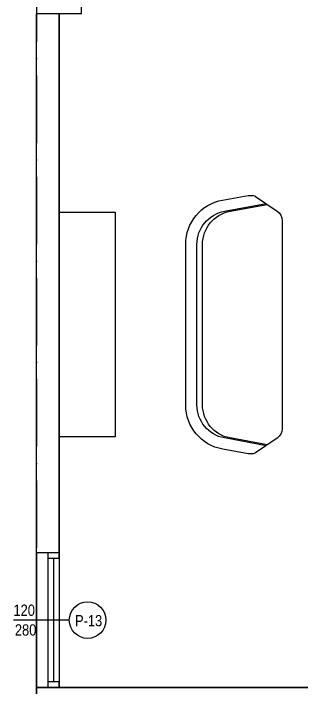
# Model space of a CAD drawing. Header units: millimetres. Extents: x 82776 to 137242, y 11666 to 27998.
# Drawn here: x 103086 to 103343, y 22512 to 23112 of the extents above; entities that cross this region are included whole.
import ezdxf

# ---------------------------------------------------------------- set-up
doc = ezdxf.new("R2010")
doc.units = ezdxf.units.MM
doc.linetypes.add('ACAD_ISO10W100', pattern=[18, 12, -3, 0, -3])
doc.layers.add('0_IFC_Area', color=100, linetype='Continuous', plot=False)
for name, color, linetype in [('0_IFC_Elevation_5', 252, 'Continuous'), ('0_IFC_Grid', 14, 'ACAD_ISO10W100'), ('0_IFC_Window_Text', 60, 'Continuous'), ('2_IFC_Wall', 130, 'Continuous'), ('3_IFC_Window', 136, 'Continuous'), ('6_IFC_Furniture', 35, 'Continuous')]:
    doc.layers.add(name, color=color, linetype=linetype)
doc.styles.add('ARIAL-NARROW', font='ARIALN.TTF')

# ---------------------------------------------------------------- blocks, each defined once
blk = doc.blocks.new('*U695')
blk.add_wipeout([(0, 0), (200, 0), (200, -50), (0, -50)]).dxf.layer = '6_IFC_Furniture'
at = {"layer": '6_IFC_Furniture', "transparency": 33554687}
blk.add_lwpolyline([(0, -50), (0, 0), (200, 0), (200, -50)], close=True, dxfattribs=at)
blk = doc.blocks.new('bdlobikltk1pl')
blk.add_wipeout([(-100.98, -81.62), (-114.13, -62.27), (-114.78, -60.93), (-115, -59.46), (-115, -57.95), (-115, -56.44), (-114.49, -53.15), (-110.89, -32.97), (-110.57, -31.39), (-110.13, -29.59), (-109.41, -27.21), (-108.85, -25.67), (-107.01, -21.56), (-106.21, -20.1), (-104.8, -17.83), (-103.2, -15.59), (-101.86, -13.95), (-100.23, -12.16), (-100.11, -12.03), (-100.11, -12.03), (-97.19, -9.33), (-97.19, -9.33), (-95.52, -8.01), (-95.52, -8.01), (-93.33, -6.47), (-91.99, -5.64), (-89.21, -4.13), (-87.46, -3.32), (-86.1, -2.76), (-84.89, -2.3), (-82.81, -1.63), (-82.81, -1.63), (-79.79, -0.87), (-79.79, -0.87), (-76.18, -0.27), (-71.51, 0), (71.51, 0), (75.22, -0.17), (77.24, -0.41), (79.05, -0.72), (82.18, -1.45), (85.19, -2.41), (87.13, -3.17), (88.74, -3.9), (90.54, -4.81), (92.14, -5.73), (93.73, -6.74), (97.19, -9.33), (97.19, -9.33), (99.22, -11.15), (99.22, -11.15), (102.4, -14.58), (105.11, -18.29), (105.11, -18.29), (106.72, -21.02), (107.73, -23.02), (108.45, -24.66), (109.07, -26.24), (109.07, -26.24), (110.89, -32.97), (114.92, -55.56), (115, -56.44), (115, -59.46), (114.78, -60.93), (114.78, -60.93), (114.13, -62.27), (114.13, -62.27), (100.98, -81.62), (100, -82.84), (100, -82.84), (97.39, -84.84), (96.78, -85.13), (95.72, -85.54), (94.93, -85.75), (92.71, -86), (-92.71, -86), (-94.41, -85.85), (-95.29, -85.66), (-97.39, -84.84), (-98.02, -84.47), (-99.16, -83.64), (-100.02, -82.83)]).dxf.layer = '6_IFC_Furniture'
at = {"layer": '6_IFC_Furniture'}
blk.add_lwpolyline([(-92.71, -86, -0.248329), (-100.98, -81.62), (-114.13, -62.27, -0.150413), (-115, -59.46), (-115, -56.44, -0.044206), (-114.92, -55.56), (-110.89, -32.97, -0.363354), (-71.51, 0), (71.51, 0, -0.363354), (110.89, -32.97), (114.92, -55.56, -0.044206), (115, -56.44), (115, -59.46, -0.150413), (114.13, -62.27), (100.98, -81.62, -0.248329), (92.71, -86)], format="xyb", close=True, dxfattribs=at)
for points in [[(-107.77, -71.63), (-100.88, -34.52, -0.36141), (-71.38, -10), (71.38, -10, -0.36141), (100.88, -34.52), (107.77, -71.63)], [(-107.04, -72.7), (-100.88, -39.52, -0.36141), (-71.38, -15), (71.38, -15, -0.36141), (100.88, -39.52), (107.04, -72.7)]]:
    blk.add_lwpolyline(points, format="xyb", dxfattribs=at)
blk = doc.blocks.new('B ZK PLAN')
at = {"rotation": 270}
blk.add_blockref('*U695', (30, -236.97), dxfattribs=at)
at = {"layer": '2_IFC_Wall', "elevation": 425.74}
blk.add_lwpolyline([(-20, -795), (609.99, -795), (609.99, -935), (649.99, -935), (649.99, -945), (599.98, -945), (599.99, -870), (569.99, -870), (569.99, -810), (-20, -810), (-20, -1190), (-40, -1190), (-40, -60), (-20, -60), (-20, -660), (489.97, -660), (489.97, -675), (-20, -675), (-20, -795)], close=True, dxfattribs=at)
at = {"rotation": 90.00130487118196}
blk.add_blockref('bdlobikltk1pl', (92.84, -336.97, -100), dxfattribs=at)
blk = doc.blocks.new('B_ZK_NET ALAN')
at = {"layer": '0_IFC_Area'}
blk.add_lwpolyline([(1310.01, -640), (-20, -640), (-20, -40), (0, -40), (0, 0), (599.99, 0), (599.99, -40), (1310.01, -40)], close=True, dxfattribs=at)
blk = doc.blocks.new('B_ZK AKS')
at = {"layer": '0_IFC_Grid', "ltscale": 5}
blk.add_lwpolyline([(-2000, 155), (-2000, -1385)], dxfattribs=at)
blk = doc.blocks.new('*U1581')
at = {"layer": '0_IFC_Window_Text'}
blk.add_circle((60, 40.42), 16.31, dxfattribs=at)
at = {"layer": '0_IFC_Window_Text', "style": 'ARIAL-NARROW'}
blk.add_attdef('TİP', (65.48, 29.24), '', height=10, rotation=90, dxfattribs=at)
blk.add_wipeout([(0, 15), (120, 15), (120, -5), (0, -5)]).dxf.layer = '3_IFC_Window'
at = {"layer": '0_IFC_Elevation_5'}
blk.add_lwpolyline([(0, 5), (0, -5), (120, -5), (120, 5)], dxfattribs=at)
at = {"layer": '0_IFC_Window_Text'}
blk.add_lwpolyline([(60, 24.11), (60, -25.68)], dxfattribs=at)
at = {"layer": '2_IFC_Wall'}
for points in [[(0, 15), (0, -5)], [(120, 15), (120, -5)]]:
    blk.add_lwpolyline(points, dxfattribs=at)
at = {"layer": '3_IFC_Window'}
for points in [[(0, 5), (5, 5), (5, 15), (0, 15)], [(115, 5), (120, 5), (120, 15), (115, 15)]]:
    blk.add_lwpolyline(points, close=True, dxfattribs=at)
for points in [[(0, 15), (120, 15)], [(5, 10), (115, 10)], [(5, 5), (115, 5)]]:
    blk.add_lwpolyline(points, dxfattribs=at)
at = {"layer": '0_IFC_Window_Text', "insert": (46.19, -25.68), "char_height": 10, "attachment_point": 1, "rotation": 90, "style": 'ARIAL-NARROW'}
blk.add_mtext_dynamic_manual_height_columns('120', width=65.1539, gutter_width=50, heights=[0], dxfattribs=at)
at = {"layer": '0_IFC_Window_Text', "style": 'ARIAL-NARROW'}
blk.add_attdef('YUKSEKLIK', (73.75, -24.41), '', height=10, rotation=90, dxfattribs=at)
blk = doc.blocks.new('B ZK DOGRAMA')
at = {"rotation": 270}
blk.add_blockref('*U1581', (5, 690, 425.74), dxfattribs=at).add_auto_attribs({'YUKSEKLIK': '280', 'TİP': 'P-13'})

msp = doc.modelspace()

# ---------------------------------------------------------------- block references
msp.add_blockref('B_ZK AKS', (105106.78, 23171.55, -425.74))

# ---------------------------------------------------------------- next in the draw order: block references
msp.add_blockref('B ZK PLAN', (103146.78, 23171.55, -425.74))

# ---------------------------------------------------------------- next in the draw order: block references
msp.add_blockref('B_ZK_NET ALAN', (103146.78, 23151.55))

# ---------------------------------------------------------------- next in the draw order: block references
msp.add_blockref('B ZK DOGRAMA', (103106.78, 21941.55, -425.74))

doc.saveas('drawing.dxf')
